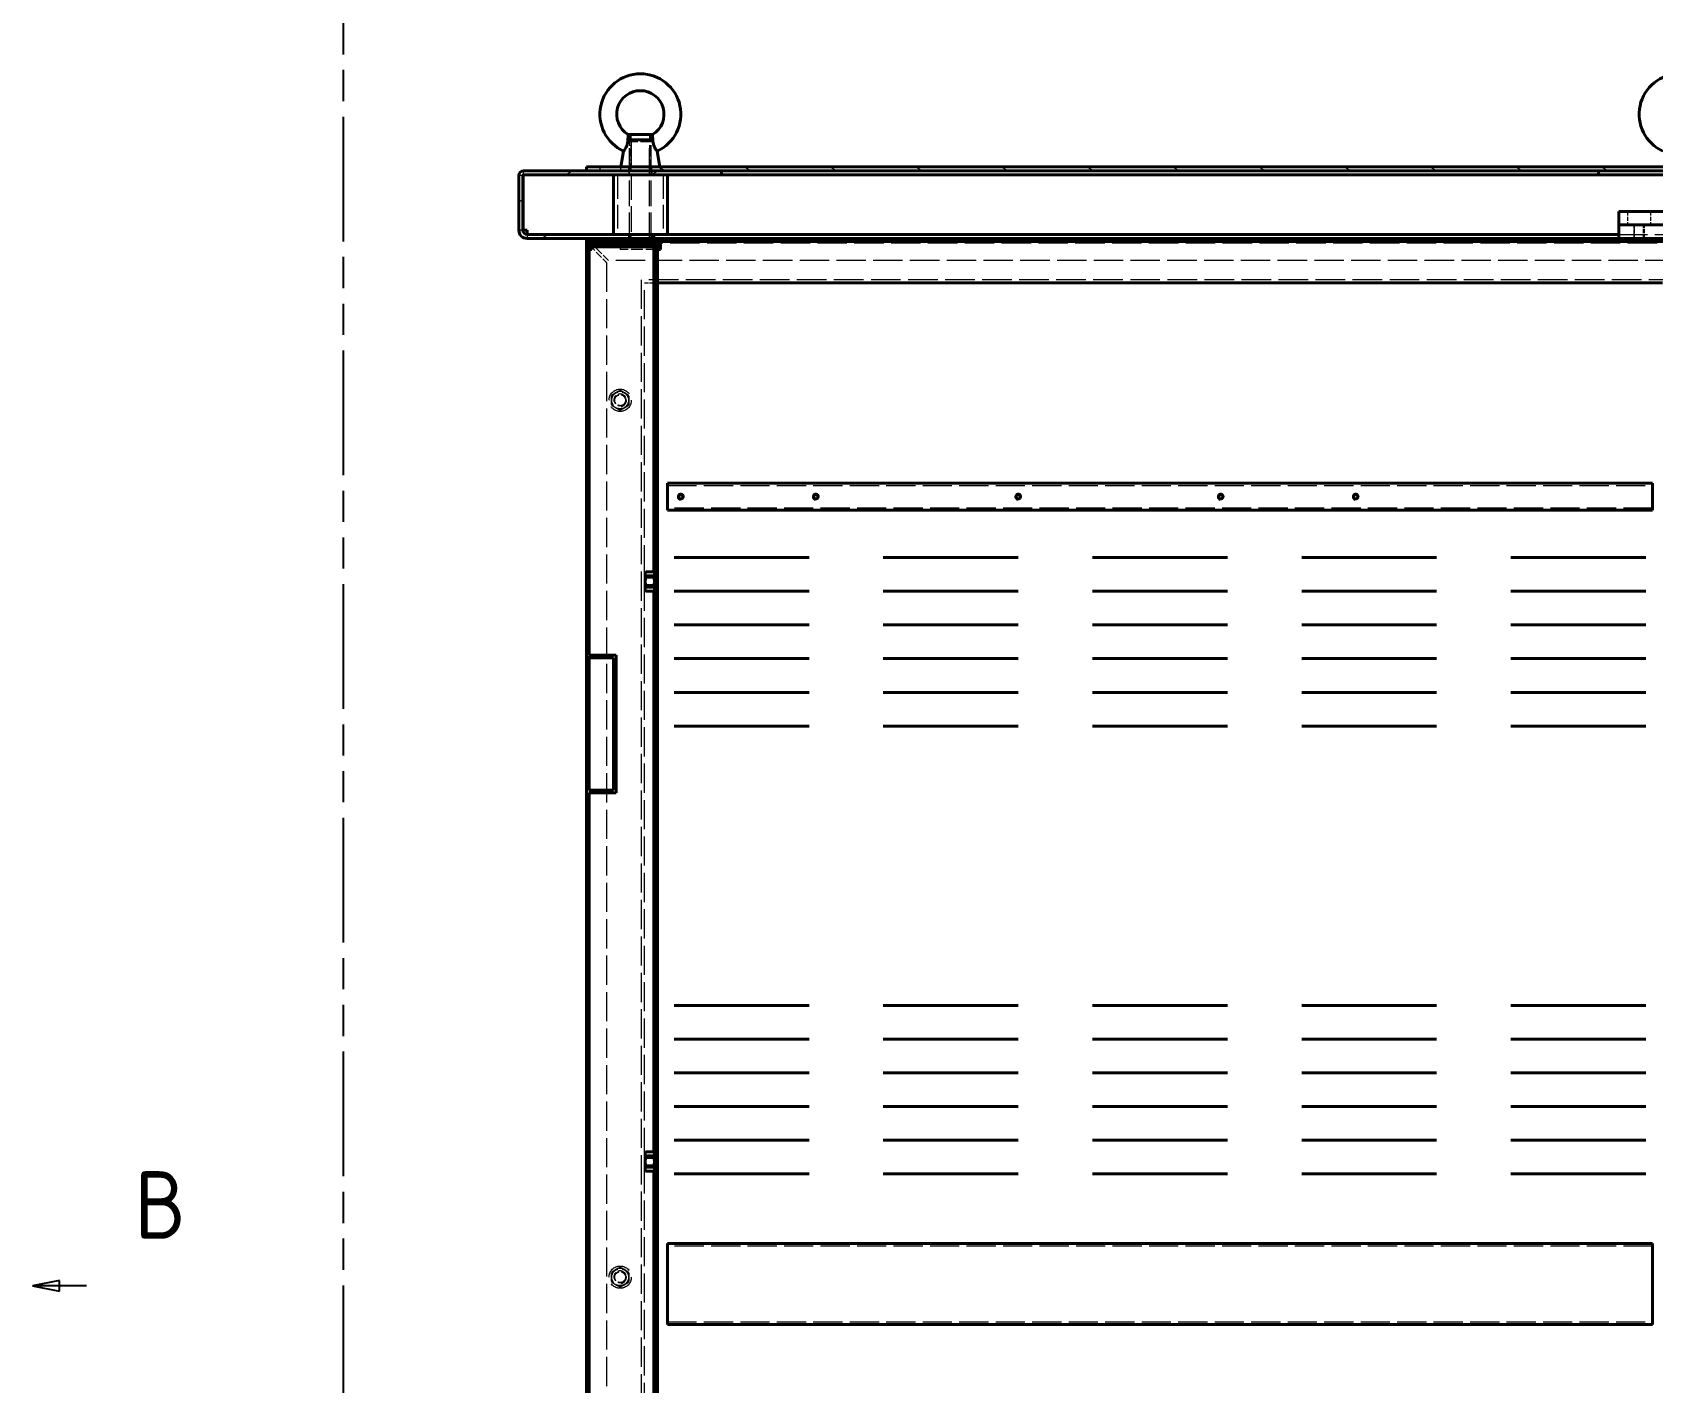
# Model space of a CAD drawing. Header units: millimetres. Extents: x 0 to 51860, y 0 to 5940.
# Drawn here: x 4868 to 6068, y 2510 to 3511 of the extents above; entities that cross this region are included whole.
import ezdxf

# ---------------------------------------------------------------- set-up
doc = ezdxf.new("R2010")
doc.units = ezdxf.units.MM
doc.header["$LTSCALE"] = 10
for name, pattern in [('CHAIN', [0.3543, 0.2362, -0.0295, 0.0591, -0.0295]), ('DASHED', [0.2067, 0.1654, -0.0413]), ('DOUBLE_DASH_CHAIN', [1.2403, 0.6614, -0.0827, 0.1654, -0.0827, 0.1654, -0.0827])]:
    doc.linetypes.add(name, pattern=pattern)
for name, color, linetype, lineweight in [('가려진 것(ISO)', 2, 'DASHED', 18), ('가시적인 것(ISO)', 3, 'Continuous', 40), ('가시적인 좁은 것(ISO)', 3, 'Continuous', 35), ('단면선(ISO)', 7, 'CHAIN', 25), ('스케치 형상(ISO)', 3, 'Continuous', 25), ('해치(ISO)', 7, 'Continuous', 18)]:
    doc.layers.add(name, color=color, linetype=linetype, lineweight=lineweight)
doc.styles.add('부품번호텍스트_PSTEK_POSCO', font='isocp.shx')

# ---------------------------------------------------------------- blocks, each defined once
blk = doc.blocks.new('2dTransSection1')
at = {"layer": '단면선(ISO)', "linetype": 'Continuous'}
for p, q in [((488.77, 258.56), (486.77, 258.16)), ((488.77, 258.16), (486.77, 258.16)), ((486.77, 258.16), (488.77, 257.76)), ((488.77, 257.76), (488.77, 258.56)), ((490.77, 258.16), (488.77, 258.16))]:
    blk.add_line(p, q, dxfattribs=at)
at = {"layer": '단면선(ISO)', "linetype": 'Continuous', "flags": 128}
blk.add_lwpolyline([(488.77, 258.56), (486.77, 258.16)], dxfattribs=at)
at = {"layer": '단면선(ISO)'}
blk.add_solid([(488.77, 258.56), (486.77, 258.16), (488.77, 257.76), (488.77, 258.56)], dxfattribs=at)
at = {"layer": '단면선(ISO)', "insert": (494.34, 261.66), "char_height": 5, "attachment_point": 7, "style": '부품번호텍스트_PSTEK_POSCO'}
blk.add_mtext('B', dxfattribs=at)

msp = doc.modelspace()

# ---------------------------------------------------------------- hatches: boundary and pattern name
at = {"layer": '해치(ISO)'}
h = msp.add_hatch(dxfattribs=at)
h.set_pattern_fill('ANSI31', color=256, scale=254, angle=105.0002455, style=0)
h.set_pattern_definition([(150.00025, (0, 0), (-15.87488, -27.49637), [])])
h.paths.add_polyline_path([(6128.1612, 3408.0063), (6128.1612, 3411.0063), (5278.1612, 3411.0063), (5278.1612, 3408.0063), (5378.1612, 3408.0063), (6028.1612, 3408.0063)])
h = msp.add_hatch(dxfattribs=at)
h.set_pattern_fill('ANSI31', color=256, scale=254, angle=-14.9999778, style=0)
h.set_pattern_definition([(30, (0, 0), (-15.87501, 27.4963), [])])
edge = h.paths.add_edge_path()
edge.add_line((5328.1612, 3361.0063), (5234.1612, 3361.0063))
edge.add_ellipse((5234.1612, 3364.0063), major_axis=(0, -3), ratio=1, start_angle=270, end_angle=360, ccw=False)
edge.add_line((5231.1612, 3364.0063), (5231.1612, 3404.5063))
edge.add_ellipse((5231.6612, 3404.5063), major_axis=(-0.5, 0), ratio=1, start_angle=270, end_angle=360, ccw=False)
edge.add_line((5231.6612, 3405.0063), (5378.1612, 3405.0063))
edge.add_line((5378.1612, 3405.0063), (5378.1612, 3408.0063))
edge.add_line((5378.1612, 3408.0063), (5278.1612, 3408.0063))
edge.add_line((5278.1612, 3408.0063), (5231.6612, 3408.0063))
edge.add_ellipse((5231.6612, 3404.5063), major_axis=(0, 3.5), ratio=1, start_angle=0, end_angle=90)
edge.add_line((5228.1612, 3404.5063), (5228.1612, 3364.0063))
edge.add_ellipse((5234.1612, 3364.0063), major_axis=(-6, 0), ratio=1, start_angle=0, end_angle=90)
edge.add_line((5234.1612, 3358.0063), (5278.1612, 3358.0063))
edge.add_line((5278.1612, 3358.0063), (5328.1612, 3358.0063))
edge.add_line((5328.1612, 3358.0063), (5328.1612, 3361.0063))
edge = h.paths.add_edge_path()
edge.add_line((6722.1612, 3361.0063), (6628.1612, 3361.0063))
edge.add_line((6628.1612, 3361.0063), (6628.1612, 3358.0063))
edge.add_line((6628.1612, 3358.0063), (6722.1612, 3358.0063))
edge.add_ellipse((6722.1612, 3364.0063), major_axis=(0, -6), ratio=1, start_angle=0, end_angle=90)
edge.add_line((6728.1612, 3364.0063), (6728.1612, 3404.5063))
edge.add_ellipse((6724.6612, 3404.5063), major_axis=(3.5, 0), ratio=1, start_angle=0, end_angle=90)
edge.add_line((6724.6612, 3408.0063), (6128.1612, 3408.0063))
edge.add_line((6128.1612, 3408.0063), (6028.1612, 3408.0063))
edge.add_line((6028.1612, 3408.0063), (6028.1612, 3405.0063))
edge.add_line((6028.1612, 3405.0063), (6724.6612, 3405.0063))
edge.add_ellipse((6724.6612, 3404.5063), major_axis=(0, 0.5), ratio=1, start_angle=270, end_angle=360, ccw=False)
edge.add_line((6725.1612, 3404.5063), (6725.1612, 3364.0063))
edge.add_ellipse((6722.1612, 3364.0063), major_axis=(3, 0), ratio=1, start_angle=270, end_angle=360, ccw=False)
h = msp.add_hatch(dxfattribs=at)
h.set_pattern_fill('ANSI31', color=256, scale=254, angle=75.0001754, style=0)
h.set_pattern_definition([(120.0002, (0, 0), (-27.49626, -15.87508), [])])
edge = h.paths.add_edge_path()
edge.add_line((5282.1612, 1842.3063), (5328.1612, 1842.3063))
edge.add_line((5328.1612, 1842.3063), (5328.1612, 1844.3063))
edge.add_line((5328.1612, 1844.3063), (5282.1612, 1844.3063))
edge.add_ellipse((5282.1612, 1846.3063), major_axis=(0, -2), ratio=1, start_angle=270, end_angle=360, ccw=False)
edge.add_line((5280.1612, 1846.3063), (5280.1612, 2147.0063))
edge.add_line((5280.1612, 2147.0063), (5300.1612, 2147.0063))
edge.add_line((5300.1612, 2147.0063), (5300.1612, 2249.0063))
edge.add_line((5300.1612, 2249.0063), (5280.1612, 2249.0063))
edge.add_line((5280.1612, 2249.0063), (5280.1612, 2947.0063))
edge.add_line((5280.1612, 2947.0063), (5300.1612, 2947.0063))
edge.add_line((5300.1612, 2947.0063), (5300.1612, 3049.0063))
edge.add_line((5300.1612, 3049.0063), (5280.1612, 3049.0063))
edge.add_line((5280.1612, 3049.0063), (5280.1612, 3349.7063))
edge.add_ellipse((5282.1612, 3349.7063), major_axis=(-2, 0), ratio=1, start_angle=270, end_angle=360, ccw=False)
edge.add_line((5282.1612, 3351.7063), (5328.1612, 3351.7063))
edge.add_line((5328.1612, 3351.7063), (5328.1612, 3353.7063))
edge.add_line((5328.1612, 3353.7063), (5282.1612, 3353.7063))
edge.add_ellipse((5282.1612, 3349.7063), major_axis=(0, 4), ratio=1, start_angle=0, end_angle=90)
edge.add_line((5278.1612, 3349.7063), (5278.1612, 1846.3063))
edge.add_ellipse((5282.1612, 1846.3063), major_axis=(-4, 0), ratio=1, start_angle=0, end_angle=90)
h.paths.add_polyline_path([(5298.1612, 2949.0063), (5280.1612, 2949.0063), (5280.1612, 3047.0063), (5298.1612, 3047.0063)], flags=0)
h.paths.add_polyline_path([(5280.1612, 2149.0063), (5280.1612, 2247.0063), (5298.1612, 2247.0063), (5298.1612, 2149.0063)], flags=0)
h = msp.add_hatch(dxfattribs=at)
h.set_pattern_fill('ANSI31', color=256, scale=254, style=0)
h.set_pattern_definition([(45, (0, 0), (-22.45064, 22.45064), [])])
h.paths.add_polyline_path([(6128.1612, 3358.0063), (6043.1612, 3358.0063), (6043.1612, 3355.7063), (6128.1612, 3355.7063)])
h.paths.add_polyline_path([(5363.1612, 3358.0063), (5328.1612, 3358.0063), (5278.1612, 3358.0063), (5278.1612, 3355.7063), (5363.1612, 3355.7063)])
h.paths.add_polyline_path([(5278.1612, 1808.0063), (5378.1612, 1808.0063), (5378.1612, 1838.0063), (5419.9067, 1838.0063), (5419.9067, 1840.3063), (5278.1612, 1840.3063)])
h.paths.add_polyline_path([(5280.4612, 1838.0063), (5375.8612, 1838.0063), (5375.8612, 1810.3063), (5280.4612, 1810.3063)], flags=0)
h.paths.add_polyline_path([(6028.1612, 1808.0063), (6128.1612, 1808.0063), (6128.1612, 1840.3063), (6030.1612, 1840.3063), (6030.1612, 1842.3063), (6017.1612, 1842.3063), (6017.1612, 1880.3063), (6015.1612, 1880.3063), (6015.1612, 1840.3063), (5723.7612, 1840.3063), (5723.7612, 1880.3063), (5721.7612, 1880.3063), (5721.7612, 1842.3063), (5708.7612, 1842.3063), (5708.7612, 1840.3063), (5486.4157, 1840.3063), (5486.4157, 1838.0063), (6028.1612, 1838.0063)])
h.paths.add_polyline_path([(6030.4612, 1810.3063), (6030.4612, 1838.0063), (6125.8612, 1838.0063), (6125.8612, 1810.3063)], flags=0)

# ---------------------------------------------------------------- linework, layer by layer
at = {"layer": '가려진 것(ISO)', "ltscale": 5.142581}
for p, q in [((5310.1612, 3435.0063), (5310.1612, 3408.0063)), ((5311.2437, 3408.0063), (5311.2437, 3435.0063)), ((5325.0787, 3408.0063), (5325.0787, 3435.0063)), ((5326.1612, 3408.0063), (5326.1612, 3435.0063))]:
    msp.add_line(p, q, dxfattribs=at)
at = {"layer": '가려진 것(ISO)', "ltscale": 4.786925}
for p, q in [((5326.1612, 3435.0063), (5310.1612, 3435.0063)), ((5326.1612, 3429.7063), (5310.1612, 3429.7063))]:
    msp.add_line(p, q, dxfattribs=at)
at = {"layer": '가려진 것(ISO)', "ltscale": 0.015698}
for p, q in [((5311.3155, 3435.0477), (5311.2437, 3435.0063)), ((5325.0069, 3435.0477), (5325.0787, 3435.0063))]:
    msp.add_line(p, q, dxfattribs=at)
at = {"layer": '가려진 것(ISO)', "ltscale": 11.562652}
for p, q in [((5310.1612, 3358.0063), (5310.1612, 3429.7063)), ((5311.3667, 3429.7063), (5311.3667, 3358.0063)), ((5324.9557, 3358.0063), (5324.9557, 3429.7063)), ((5326.1612, 3358.0063), (5326.1612, 3429.7063))]:
    msp.add_line(p, q, dxfattribs=at)
at = {"layer": '가려진 것(ISO)', "ltscale": 0.571309}
for p, q in [((5288.1612, 3411.0063), (5288.1612, 3408.0063)), ((5309.6612, 3408.0063), (5309.6612, 3411.0063)), ((5326.6612, 3408.0063), (5326.6612, 3411.0063)), ((5231.1612, 3404.5063), (5228.1612, 3404.5063)), ((5231.6612, 3405.0063), (5231.6612, 3408.0063)), ((5309.6612, 3408.0063), (5309.6612, 3405.0063)), ((5326.6612, 3408.0063), (5326.6612, 3405.0063)), ((5231.1612, 3364.0063), (5228.1612, 3364.0063)), ((5234.1612, 3361.0063), (5234.1612, 3358.0063)), ((5309.6612, 3358.0063), (5309.6612, 3361.0063)), ((5326.6612, 3358.0063), (5326.6612, 3361.0063))]:
    msp.add_line(p, q, dxfattribs=at)
at = {"layer": '가려진 것(ISO)', "ltscale": 0.580124}
for p, q in [((5303.6902, 3411.0063), (5303.1612, 3408.0063)), ((5332.6322, 3411.0063), (5333.1612, 3408.0063))]:
    msp.add_line(p, q, dxfattribs=at)
at = {"layer": '가려진 것(ISO)', "ltscale": 10.643445}
for p, q in [((5301.1612, 3405.0063), (5301.1612, 3361.0063)), ((5335.1612, 3405.0063), (5335.1612, 3361.0063))]:
    msp.add_line(p, q, dxfattribs=at)
at = {"layer": '가려진 것(ISO)', "ltscale": 1.904597}
for p, q in [((6049.6612, 3378.0063), (6049.6612, 3368.0063)), ((6066.6612, 3378.0063), (6066.6612, 3368.0063)), ((6054.1612, 3368.0063), (6054.1612, 3358.0063)), ((6054.8377, 3358.0063), (6054.8377, 3368.0063)), ((6061.4847, 3358.0063), (6061.4847, 3368.0063)), ((6062.1612, 3358.0063), (6062.1612, 3368.0063))]:
    msp.add_line(p, q, dxfattribs=at)
at = {"layer": '가려진 것(ISO)', "ltscale": 0.380839}
for p, q in [((5278.1612, 3354.4356), (5280.1612, 3354.4356)), ((5280.1612, 3354.0063), (5278.1612, 3354.0063)), ((5280.1612, 3349.7063), (5278.1612, 3349.7063)), ((5280.2319, 3354.5063), (5280.2319, 3356.5063)), ((5280.6612, 3354.5063), (5280.6612, 3356.5063)), ((5282.1612, 3351.7063), (5282.1612, 3353.7063)), ((5280.1612, 3049.0063), (5280.1612, 3047.0063)), ((5280.1612, 2949.0063), (5280.1612, 2947.0063))]:
    msp.add_line(p, q, dxfattribs=at)
at = {"layer": '가려진 것(ISO)', "ltscale": 0.900686}
msp.add_line((5280.1612, 3354.4356), (5280.1612, 3349.7063), dxfattribs=at)
at = {"layer": '가려진 것(ISO)', "ltscale": 0.149495}
for q in [(5280.1612, 3354.0063), (5280.6612, 3354.5063)]:
    msp.add_line((5280.6612, 3354.0063), q, dxfattribs=at)
at = {"layer": '가려진 것(ISO)', "ltscale": 13.200658}
for p, q in [((5280.2319, 3356.5063), (6126.0905, 3356.5063)), ((6126.0905, 3354.5063), (5280.2319, 3354.5063))]:
    msp.add_line(p, q, dxfattribs=at)
at = {"layer": '가려진 것(ISO)', "ltscale": 3.474706}
for p, q in [((5280.2612, 3352.9921), (5293.1612, 3340.0921)), ((5294.5754, 3341.5063), (5281.6754, 3354.4063))]:
    msp.add_line(p, q, dxfattribs=at)
at = {"layer": '가려진 것(ISO)', "ltscale": 0.488875}
msp.add_line((5280.4612, 3353.327), (5280.4612, 3350.7598), dxfattribs=at)
msp.add_line((5280.4612, 3353.327), (5280.4612, 3350.7598), dxfattribs=at)
at = {"layer": '가려진 것(ISO)', "ltscale": 12.988112}
msp.add_line((5280.4612, 3349.7063), (5280.4612, 1846.3063), dxfattribs=at)
msp.add_line((5280.4612, 3349.7063), (5280.4612, 1846.3063), dxfattribs=at)
at = {"layer": '가려진 것(ISO)', "ltscale": 1.142718}
msp.add_line((5303.1612, 3355.7063), (5303.1612, 3349.7063), dxfattribs=at)
at = {"layer": '가려진 것(ISO)', "ltscale": 5.275909}
msp.add_line((5330.8612, 3349.7063), (5303.1612, 3349.7063), dxfattribs=at)
at = {"layer": '가려진 것(ISO)', "ltscale": 12.901145}
msp.add_line((6043.1612, 3361.0063), (6123.1612, 3361.0063), dxfattribs=at)
at = {"layer": '가려진 것(ISO)', "ltscale": 13.08117}
msp.add_line((5293.1612, 3340.0921), (5293.1612, 1825.9205), dxfattribs=at)
at = {"layer": '가려진 것(ISO)', "ltscale": 13.178061}
msp.add_line((6111.747, 3341.5063), (5294.5754, 3341.5063), dxfattribs=at)
at = {"layer": '가려진 것(ISO)', "ltscale": 13.280116}
msp.add_line((6087.4612, 3327.3063), (5318.8612, 3327.3063), dxfattribs=at)
at = {"layer": '가려진 것(ISO)', "ltscale": 13.080002}
msp.add_line((5318.8612, 3327.3063), (5318.8612, 1840.3063), dxfattribs=at)
at = {"layer": '가려진 것(ISO)', "ltscale": 13.059771}
msp.add_line((5321.1612, 1840.3063), (5321.1612, 3325.0063), dxfattribs=at)
at = {"layer": '가려진 것(ISO)', "ltscale": 1.847456}
msp.add_line((5321.1612, 3325.0063), (5330.8612, 3325.0063), dxfattribs=at)
at = {"layer": '가려진 것(ISO)', "ltscale": 0.43798}
for p, q in [((5330.8612, 3170.8063), (5328.5612, 3170.8063)), ((5330.8612, 3159.8063), (5328.5612, 3159.8063)), ((5330.8612, 3108.7063), (5328.5612, 3108.7063)), ((5330.8612, 3098.7063), (5328.5612, 3098.7063)), ((5330.8612, 2799.8063), (5328.5612, 2799.8063)), ((5330.8612, 2788.8063), (5328.5612, 2788.8063)), ((5330.8612, 2678.7063), (5328.5612, 2678.7063)), ((5330.8612, 2668.7063), (5328.5612, 2668.7063))]:
    msp.add_line(p, q, dxfattribs=at)
at = {"layer": '가려진 것(ISO)', "ltscale": 13.080328}
for p, q in [((5338.1612, 3174.9063), (6068.1612, 3174.9063)), ((6068.1612, 3158.1063), (5338.1612, 3158.1063)), ((6068.1612, 2611.0063), (5338.1612, 2611.0063)), ((5338.1612, 2555.0063), (6068.1612, 2555.0063))]:
    msp.add_line(p, q, dxfattribs=at)
at = {"layer": '가려진 것(ISO)', "ltscale": 0.53863}
for p, q in [((5280.1612, 3110.3563), (5278.1612, 3112.3563)), ((5280.1612, 3097.0563), (5278.1612, 3095.0563)), ((5280.1612, 2680.3563), (5278.1612, 2682.3563)), ((5280.1612, 2667.0563), (5278.1612, 2665.0563))]:
    msp.add_line(p, q, dxfattribs=at)
at = {"layer": '가려진 것(ISO)', "ltscale": 2.738955}
for p, q in [((5328.1612, 3096.516), (5328.1612, 3110.8965)), ((5328.1612, 2666.516), (5328.1612, 2680.8965))]:
    msp.add_line(p, q, dxfattribs=at)
at = {"layer": '가려진 것(ISO)', "ltscale": 1.295094}
for p, q in [((5328.5612, 3108.3828), (5321.7612, 3108.3828)), ((5321.7612, 3099.0298), (5328.5612, 3099.0298)), ((5328.5612, 2678.3828), (5321.7612, 2678.3828)), ((5321.7612, 2669.0298), (5328.5612, 2669.0298))]:
    msp.add_line(p, q, dxfattribs=at)
at = {"layer": '가려진 것(ISO)', "ltscale": 0.053773}
for p, q in [((5321.9612, 3107.7063), (5321.7612, 3107.9063)), ((5321.9612, 3099.7063), (5321.7612, 3099.5063)), ((5328.3612, 3107.7063), (5328.5612, 3107.9063)), ((5328.3612, 3099.7063), (5328.5612, 3099.5063)), ((5321.9612, 2677.7063), (5321.7612, 2677.9063)), ((5328.3612, 2677.7063), (5328.5612, 2677.9063)), ((5321.9612, 2669.7063), (5321.7612, 2669.5063)), ((5328.3612, 2669.7063), (5328.5612, 2669.5063))]:
    msp.add_line(p, q, dxfattribs=at)
at = {"layer": '가려진 것(ISO)', "ltscale": 2.393412}
for p, q in [((5321.9612, 3099.7063), (5321.9612, 3107.7063)), ((5328.3612, 3107.7063), (5328.3612, 3099.7063)), ((5321.9612, 2669.7063), (5321.9612, 2677.7063)), ((5328.3612, 2677.7063), (5328.3612, 2669.7063))]:
    msp.add_line(p, q, dxfattribs=at)
at = {"layer": '가려진 것(ISO)', "ltscale": 1.218906}
for p, q in [((5321.9612, 3107.7063), (5328.3612, 3107.7063)), ((5321.9612, 3099.7063), (5328.3612, 3099.7063)), ((5321.9612, 2677.7063), (5328.3612, 2677.7063)), ((5321.9612, 2669.7063), (5328.3612, 2669.7063))]:
    msp.add_line(p, q, dxfattribs=at)
at = {"layer": '가려진 것(ISO)', "ltscale": 12.539013}
for centre in [(5303.1612, 3238.0063), (5303.1612, 2588.0063)]:
    msp.add_circle(centre, 8.25, dxfattribs=at)
at = {"layer": '가려진 것(ISO)', "ltscale": 7.479626}
for centre in [(5303.1612, 3238.0063), (5303.1612, 2588.0063)]:
    msp.add_circle(centre, 6.25, dxfattribs=at)
at = {"layer": '가려진 것(ISO)', "ltscale": 5.086114}
for centre in [(5303.1612, 3238.0063), (5303.1612, 2588.0063)]:
    msp.add_circle(centre, 4.25, dxfattribs=at)
at = {"layer": '가려진 것(ISO)', "ltscale": 5.026276}
for centre in [(5303.1612, 3238.0063), (5303.1612, 2588.0063)]:
    msp.add_circle(centre, 4.2, dxfattribs=at)
at = {"layer": '가려진 것(ISO)', "ltscale": 4.786925}
for centre in [(5303.1612, 3238.0063), (5303.1612, 2588.0063)]:
    msp.add_circle(centre, 4, dxfattribs=at)
at = {"layer": '가려진 것(ISO)', "ltscale": 1.296386}
for centre, start, end in [((5303.1612, 3238.0063), 120, 180), ((5303.1612, 3238.0063), 60, 120), ((5303.1612, 3238.0063), 0, 60), ((5303.1612, 3238.0063), 180, 240), ((5303.1612, 3238.0063), 240, 300), ((5303.1612, 3238.0063), 300, 0), ((5303.1612, 2588.0063), 120, 180), ((5303.1612, 2588.0063), 60, 120), ((5303.1612, 2588.0063), 0, 60), ((5303.1612, 2588.0063), 180, 240), ((5303.1612, 2588.0063), 240, 300), ((5303.1612, 2588.0063), 300, 0)]:
    msp.add_arc(centre, 6.5, start, end, dxfattribs=at)
at = {"layer": '가려진 것(ISO)', "ltscale": 0.224057}
for centre, start, end in [((5303.1612, 3238.0063), 145.3110652, 154.6889348), ((5303.1612, 3238.0063), 85.3110652, 94.6889348), ((5303.1612, 3238.0063), 25.3110652, 34.6889348), ((5303.1612, 3238.0063), 205.3110652, 214.6889348), ((5303.1612, 3238.0063), 265.3110652, 274.6889348), ((5303.1612, 3238.0063), 325.3110652, 334.6889348), ((5303.1612, 2588.0063), 85.3110652, 94.6889348), ((5303.1612, 2588.0063), 145.3110652, 154.6889348), ((5303.1612, 2588.0063), 205.3110652, 214.6889348), ((5303.1612, 2588.0063), 25.3110652, 34.6889348), ((5303.1612, 2588.0063), 325.3110652, 334.6889348), ((5303.1612, 2588.0063), 265.3110652, 274.6889348)]:
    msp.add_arc(centre, 7.1903, start, end, dxfattribs=at)
at = {"layer": '가려진 것(ISO)', "ltscale": 4.197372}
for centre in [(5303.1612, 3238.0063), (5303.1612, 2588.0063)]:
    msp.add_arc(centre, 4.6765, 280, 190, dxfattribs=at)
at = {"layer": '가려진 것(ISO)', "ltscale": 0.684692}
for points in [[(5278.1612, 3354.4356), (5278.1612, 3354.0793), (5278.6812, 3353.723), (5279.4287, 3353.3666), (5279.6907, 3353.2418), (5279.9759, 3353.1169), (5280.2612, 3352.9921)], [(5281.6754, 3354.4063), (5281.3191, 3355.2205), (5280.9628, 3356.0114), (5280.6065, 3356.3342), (5280.4816, 3356.4473), (5280.3568, 3356.5063), (5280.2319, 3356.5063)]]:
    msp.add_open_spline(points, degree=3, knots=[0, 0, 0, 0, 1.163178271, 1.163178271, 1.163178271, 1.570796327, 1.570796327, 1.570796327, 1.570796327], dxfattribs=at)
at = {"layer": '가려진 것(ISO)', "ltscale": 0.276442}
for points in [[(5280.1612, 3354.4356), (5280.1612, 3353.9544), (5280.2088, 3353.4732), (5280.2612, 3352.9921)], [(5280.2319, 3354.5063), (5280.7131, 3354.5063), (5281.1942, 3354.4586), (5281.6754, 3354.4063)]]:
    msp.add_open_spline(points, degree=3, dxfattribs=at)
at = {"layer": '가려진 것(ISO)', "ltscale": 0.591794}
for points, weights in [([(5297.249, 3242.0984), (5298.6472, 3242.9057), (5299.9112, 3243.6354)], [1.01056542855, 1.03161221876, 1]), ([(5299.9112, 3243.6354), (5301.1752, 3244.3652), (5302.5734, 3245.1725)], [1, 1.03161221876, 1.01056542855]), ([(5303.749, 3245.1725), (5305.1472, 3244.3652), (5306.4112, 3243.6354)], [1.01056542855, 1.03161221876, 1]), ([(5306.4112, 3243.6354), (5307.6752, 3242.9057), (5309.0734, 3242.0984)], [1, 1.03161221876, 1.01056542855]), ([(5296.6612, 3238.0063), (5296.6612, 3239.4658), (5296.6612, 3241.0803)], [1, 1.03161221876, 1.01056542855]), ([(5296.6612, 3234.9322), (5296.6612, 3236.5467), (5296.6612, 3238.0063)], [1.01056542855, 1.03161221876, 1]), ([(5299.9112, 3232.3771), (5298.6472, 3233.1069), (5297.249, 3233.9141)], [1, 1.03161221876, 1.01056542855]), ([(5302.5734, 3230.8401), (5301.1752, 3231.6473), (5299.9112, 3232.3771)], [1.01056542855, 1.03161221876, 1]), ([(5306.4112, 3232.3771), (5305.1472, 3231.6473), (5303.749, 3230.8401)], [1, 1.03161221876, 1.01056542855]), ([(5309.0734, 3233.9141), (5307.6752, 3233.1069), (5306.4112, 3232.3771)], [1.01056542855, 1.03161221876, 1]), ([(5309.6612, 3241.0803), (5309.6612, 3239.4658), (5309.6612, 3238.0063)], [1.01056542855, 1.03161221876, 1]), ([(5309.6612, 3238.0063), (5309.6612, 3236.5467), (5309.6612, 3234.9322)], [1, 1.03161221876, 1.01056542855]), ([(5297.249, 2592.0984), (5298.6472, 2592.9057), (5299.9112, 2593.6354)], [1.01056542855, 1.03161221876, 1]), ([(5299.9112, 2593.6354), (5301.1752, 2594.3652), (5302.5734, 2595.1725)], [1, 1.03161221876, 1.01056542855]), ([(5303.749, 2595.1725), (5305.1472, 2594.3652), (5306.4112, 2593.6354)], [1.01056542855, 1.03161221876, 1]), ([(5306.4112, 2593.6354), (5307.6752, 2592.9057), (5309.0734, 2592.0984)], [1, 1.03161221876, 1.01056542855]), ([(5296.6612, 2588.0063), (5296.6612, 2589.4658), (5296.6612, 2591.0803)], [1, 1.03161221876, 1.01056542855]), ([(5296.6612, 2584.9322), (5296.6612, 2586.5467), (5296.6612, 2588.0063)], [1.01056542855, 1.03161221876, 1]), ([(5299.9112, 2582.3771), (5298.6472, 2583.1069), (5297.249, 2583.9141)], [1, 1.03161221876, 1.01056542855]), ([(5302.5734, 2580.8401), (5301.1752, 2581.6473), (5299.9112, 2582.3771)], [1.01056542855, 1.03161221876, 1]), ([(5306.4112, 2582.3771), (5305.1472, 2581.6473), (5303.749, 2580.8401)], [1, 1.03161221876, 1.01056542855]), ([(5309.0734, 2583.9141), (5307.6752, 2583.1069), (5306.4112, 2582.3771)], [1.01056542855, 1.03161221876, 1]), ([(5309.6612, 2591.0803), (5309.6612, 2589.4658), (5309.6612, 2588.0063)], [1.01056542855, 1.03161221876, 1]), ([(5309.6612, 2588.0063), (5309.6612, 2586.5467), (5309.6612, 2584.9322)], [1, 1.03161221876, 1.01056542855])]:
    msp.add_rational_spline(points, weights, degree=2, dxfattribs=at)
at = {"layer": '가시적인 것(ISO)'}
for p, q in [((5309.0787, 3435.0477), (5327.2437, 3435.0477)), ((5305.7509, 3422.6935), (5303.6902, 3411.0063)), ((5308.8149, 3431.0063), (5327.5075, 3431.0063)), ((5330.5714, 3422.6935), (5332.6322, 3411.0063)), ((6128.1612, 3411.0063), (5278.1612, 3411.0063)), ((5278.1612, 3411.0063), (5278.1612, 3408.0063)), ((5228.1612, 3404.5063), (5228.1612, 3364.0063)), ((5231.1612, 3364.0063), (5231.1612, 3404.5063)), ((5231.2319, 3404.5063), (5231.2319, 3364.0063)), ((5231.6612, 3404.5063), (5231.2319, 3404.5063)), ((5378.1612, 3408.0063), (5231.6612, 3408.0063)), ((5231.6612, 3405.0063), (5378.1612, 3405.0063)), ((5231.6612, 3405.0063), (5231.6612, 3404.5063)), ((5278.1612, 3408.0063), (6128.1612, 3408.0063)), ((5298.1612, 3405.0063), (5298.1612, 3361.0063)), ((5338.1612, 3405.0063), (5338.1612, 3361.0063)), ((5378.1612, 3405.0063), (5378.1612, 3408.0063)), ((6028.1612, 3405.0063), (5378.1612, 3405.0063)), ((6724.6612, 3408.0063), (6028.1612, 3408.0063)), ((6028.1612, 3408.0063), (6028.1612, 3405.0063)), ((6028.1612, 3405.0063), (6724.6612, 3405.0063)), ((6043.1612, 3378.0063), (6213.1612, 3378.0063)), ((6043.1612, 3368.0063), (6043.1612, 3378.0063)), ((5231.2319, 3364.0063), (5234.1612, 3364.0063)), ((5234.1612, 3364.0063), (5234.1612, 3361.0063)), ((6043.1612, 3368.0063), (6213.1612, 3368.0063)), ((6043.1612, 3358.0063), (6043.1612, 3368.0063)), ((6043.1612, 3368.0063), (6123.1612, 3368.0063)), ((5328.1612, 3361.0063), (5234.1612, 3361.0063)), ((5234.1612, 3358.0063), (5328.1612, 3358.0063)), ((5363.1612, 3358.0063), (5278.1612, 3358.0063)), ((5278.1612, 3358.0063), (5278.1612, 3355.7063)), ((5278.1612, 3355.7063), (5363.1612, 3355.7063)), ((5278.1612, 3349.7063), (5278.1612, 3355.7063)), ((5278.1612, 3349.7063), (5278.1612, 1846.3063)), ((5280.1612, 3049.0063), (5280.1612, 3349.7063)), ((5280.1612, 3349.7063), (5282.1612, 3349.7063)), ((5280.4612, 3355.7063), (5280.4612, 3353.327)), ((5280.4612, 3355.7063), (5280.4612, 3353.327)), ((5280.4612, 3350.7598), (5280.4612, 3349.7063)), ((5280.4612, 3350.7598), (5280.4612, 3349.7063)), ((5328.1612, 3353.7063), (5282.1612, 3353.7063)), ((5282.1612, 3351.7063), (5328.1612, 3351.7063)), ((5282.1612, 3349.7063), (5282.1612, 3351.6356)), ((5282.1612, 3351.6356), (5328.1612, 3351.6356)), ((5328.1612, 3358.0063), (5328.1612, 3361.0063)), ((5328.1612, 3361.0063), (6043.1612, 3361.0063)), ((5328.1612, 3351.7063), (5328.1612, 3353.7063)), ((5328.1612, 3110.8965), (5328.1612, 3351.6356)), ((5328.5612, 1840.3063), (5328.5612, 3355.7063)), ((5330.8612, 1840.3063), (5330.8612, 3355.7063)), ((5333.1612, 3349.7063), (5330.8612, 3349.7063)), ((5333.1612, 3355.7063), (5333.1612, 3349.7063)), ((5363.1612, 3355.7063), (5363.1612, 3358.0063)), ((5363.1612, 3358.0063), (6043.1612, 3358.0063)), ((6043.1612, 3355.7063), (5363.1612, 3355.7063)), ((6128.1612, 3358.0063), (6043.1612, 3358.0063)), ((6043.1612, 3358.0063), (6043.1612, 3355.7063)), ((6043.1612, 3355.7063), (6128.1612, 3355.7063)), ((5330.8612, 3325.0063), (6075.4612, 3325.0063)), ((6068.1612, 3176.5063), (5338.1612, 3176.5063)), ((5338.1612, 3176.5063), (5338.1612, 3156.5063)), ((6068.1612, 3156.5063), (6068.1612, 3176.5063)), ((5338.1612, 3156.5063), (6068.1612, 3156.5063)), ((5443.1612, 3121.5063), (5343.1612, 3121.5063)), ((5598.1612, 3121.5063), (5498.1612, 3121.5063)), ((5753.1612, 3121.5063), (5653.1612, 3121.5063)), ((5908.1612, 3121.5063), (5808.1612, 3121.5063)), ((6063.1612, 3121.5063), (5963.1612, 3121.5063)), ((5321.7612, 3110.2063), (5322.1597, 3110.8965)), ((5321.7612, 3110.2063), (5321.7612, 3109.3354)), ((5321.7612, 3109.3354), (5321.7612, 3103.7063)), ((5322.1597, 3110.8725), (5322.1597, 3110.8965)), ((5322.1597, 3110.8965), (5328.1627, 3110.8965)), ((5322.1597, 3110.8725), (5328.1627, 3110.8725)), ((5328.1627, 3110.8965), (5328.1627, 3110.8725)), ((5328.5612, 3110.2063), (5328.1627, 3110.8965)), ((5321.7612, 3103.7063), (5321.7612, 3098.0771)), ((5321.7612, 3098.0771), (5321.7612, 3097.2063)), ((5328.1627, 3107.7984), (5322.1597, 3107.7984)), ((5322.1597, 3106.7803), (5322.1597, 3107.7984)), ((5322.1597, 3106.7803), (5328.1627, 3106.7803)), ((5328.1627, 3100.6322), (5322.1597, 3100.6322)), ((5322.1597, 3099.6141), (5322.1597, 3100.6322)), ((5322.1597, 3099.6141), (5328.1627, 3099.6141)), ((5328.1627, 3107.7984), (5328.1627, 3106.7803)), ((5328.1627, 3100.6322), (5328.1627, 3099.6141)), ((5321.7612, 3097.2063), (5322.1597, 3096.516)), ((5328.1627, 3096.5401), (5322.1597, 3096.5401)), ((5322.1597, 3096.516), (5322.1597, 3096.5401)), ((5322.1597, 3096.516), (5328.1627, 3096.516)), ((5328.1612, 2680.8965), (5328.1612, 3096.516)), ((5328.5612, 3097.2063), (5328.1627, 3096.516)), ((5328.1627, 3096.5401), (5328.1627, 3096.516)), ((5443.1612, 3096.5063), (5343.1612, 3096.5063)), ((5598.1612, 3096.5063), (5498.1612, 3096.5063)), ((5753.1612, 3096.5063), (5653.1612, 3096.5063)), ((5908.1612, 3096.5063), (5808.1612, 3096.5063)), ((6063.1612, 3096.5063), (5963.1612, 3096.5063)), ((5443.1612, 3071.5063), (5343.1612, 3071.5063)), ((5598.1612, 3071.5063), (5498.1612, 3071.5063)), ((5753.1612, 3071.5063), (5653.1612, 3071.5063)), ((5908.1612, 3071.5063), (5808.1612, 3071.5063)), ((6063.1612, 3071.5063), (5963.1612, 3071.5063)), ((5300.1612, 3049.0063), (5280.1612, 3049.0063)), ((5280.1612, 2949.0063), (5280.1612, 3047.0063)), ((5280.1612, 3047.0063), (5298.1612, 3047.0063)), ((5298.1612, 3047.0063), (5298.1612, 2949.0063)), ((5300.1612, 2947.0063), (5300.1612, 3049.0063)), ((5443.1612, 3046.5063), (5343.1612, 3046.5063)), ((5598.1612, 3046.5063), (5498.1612, 3046.5063)), ((5753.1612, 3046.5063), (5653.1612, 3046.5063)), ((5908.1612, 3046.5063), (5808.1612, 3046.5063)), ((6063.1612, 3046.5063), (5963.1612, 3046.5063)), ((5443.1612, 3021.5063), (5343.1612, 3021.5063)), ((5598.1612, 3021.5063), (5498.1612, 3021.5063)), ((5753.1612, 3021.5063), (5653.1612, 3021.5063)), ((5908.1612, 3021.5063), (5808.1612, 3021.5063)), ((6063.1612, 3021.5063), (5963.1612, 3021.5063)), ((5443.1612, 2996.5063), (5343.1612, 2996.5063)), ((5598.1612, 2996.5063), (5498.1612, 2996.5063)), ((5753.1612, 2996.5063), (5653.1612, 2996.5063)), ((5908.1612, 2996.5063), (5808.1612, 2996.5063)), ((6063.1612, 2996.5063), (5963.1612, 2996.5063)), ((5298.1612, 2949.0063), (5280.1612, 2949.0063)), ((5280.1612, 2249.0063), (5280.1612, 2947.0063)), ((5280.1612, 2947.0063), (5300.1612, 2947.0063)), ((5443.1612, 2789.5063), (5343.1612, 2789.5063)), ((5598.1612, 2789.5063), (5498.1612, 2789.5063)), ((5753.1612, 2789.5063), (5653.1612, 2789.5063)), ((5908.1612, 2789.5063), (5808.1612, 2789.5063)), ((6063.1612, 2789.5063), (5963.1612, 2789.5063)), ((5443.1612, 2764.5063), (5343.1612, 2764.5063)), ((5598.1612, 2764.5063), (5498.1612, 2764.5063)), ((5753.1612, 2764.5063), (5653.1612, 2764.5063)), ((5908.1612, 2764.5063), (5808.1612, 2764.5063)), ((6063.1612, 2764.5063), (5963.1612, 2764.5063)), ((5443.1612, 2739.5063), (5343.1612, 2739.5063)), ((5598.1612, 2739.5063), (5498.1612, 2739.5063)), ((5753.1612, 2739.5063), (5653.1612, 2739.5063)), ((5908.1612, 2739.5063), (5808.1612, 2739.5063)), ((6063.1612, 2739.5063), (5963.1612, 2739.5063)), ((5443.1612, 2714.5063), (5343.1612, 2714.5063)), ((5598.1612, 2714.5063), (5498.1612, 2714.5063)), ((5753.1612, 2714.5063), (5653.1612, 2714.5063)), ((5908.1612, 2714.5063), (5808.1612, 2714.5063)), ((6063.1612, 2714.5063), (5963.1612, 2714.5063)), ((5443.1612, 2689.5063), (5343.1612, 2689.5063)), ((5598.1612, 2689.5063), (5498.1612, 2689.5063)), ((5753.1612, 2689.5063), (5653.1612, 2689.5063)), ((5908.1612, 2689.5063), (5808.1612, 2689.5063)), ((6063.1612, 2689.5063), (5963.1612, 2689.5063)), ((5321.7612, 2680.2063), (5322.1597, 2680.8965)), ((5321.7612, 2680.2063), (5321.7612, 2679.3354)), ((5321.7612, 2679.3354), (5321.7612, 2673.7063)), ((5322.1597, 2680.8725), (5322.1597, 2680.8965)), ((5322.1597, 2680.8965), (5328.1627, 2680.8965)), ((5322.1597, 2680.8725), (5328.1627, 2680.8725)), ((5328.1627, 2677.7984), (5322.1597, 2677.7984)), ((5322.1597, 2676.7803), (5322.1597, 2677.7984)), ((5328.1627, 2680.8965), (5328.1627, 2680.8725)), ((5328.5612, 2680.2063), (5328.1627, 2680.8965)), ((5328.1627, 2677.7984), (5328.1627, 2676.7803)), ((5321.7612, 2673.7063), (5321.7612, 2668.0771)), ((5321.7612, 2668.0771), (5321.7612, 2667.2063)), ((5321.7612, 2667.2063), (5322.1597, 2666.516)), ((5322.1597, 2676.7803), (5328.1627, 2676.7803)), ((5328.1627, 2670.6322), (5322.1597, 2670.6322)), ((5322.1597, 2669.6141), (5322.1597, 2670.6322)), ((5322.1597, 2669.6141), (5328.1627, 2669.6141)), ((5328.1627, 2666.5401), (5322.1597, 2666.5401)), ((5322.1597, 2666.516), (5322.1597, 2666.5401)), ((5322.1597, 2666.516), (5328.1627, 2666.516)), ((5328.1612, 1844.377), (5328.1612, 2666.516)), ((5328.1627, 2670.6322), (5328.1627, 2669.6141)), ((5328.5612, 2667.2063), (5328.1627, 2666.516)), ((5328.1627, 2666.5401), (5328.1627, 2666.516)), ((5443.1612, 2664.5063), (5343.1612, 2664.5063)), ((5598.1612, 2664.5063), (5498.1612, 2664.5063)), ((5753.1612, 2664.5063), (5653.1612, 2664.5063)), ((5908.1612, 2664.5063), (5808.1612, 2664.5063)), ((6063.1612, 2664.5063), (5963.1612, 2664.5063)), ((6068.1612, 2613.0063), (5338.1612, 2613.0063)), ((5338.1612, 2613.0063), (5338.1612, 2553.0063)), ((6068.1612, 2553.0063), (6068.1612, 2613.0063)), ((5338.1612, 2553.0063), (6068.1612, 2553.0063))]:
    msp.add_line(p, q, dxfattribs=at)
for centre in [(5348.1612, 3166.5063), (5448.1612, 3166.5063), (5598.1612, 3166.5063), (5748.1612, 3166.5063), (5848.1612, 3166.5063)]:
    msp.add_circle(centre, 1.621, dxfattribs=at)
for centre, radius, start, end in [((5318.1612, 3450.0063), 30, 294.4358823, 245.5641177), ((6088.1612, 3450.0063), 30, 294.4358823, 245.5641177), ((5318.1612, 3450.0063), 17.5, 301.2653201, 238.7346799), ((5231.6612, 3404.5063), 3.5, 90, 180), ((5231.6612, 3404.5063), 0.5, 90, 180), ((5234.1612, 3364.0063), 6, 180, 270), ((5234.1612, 3364.0063), 3, 180, 270), ((5282.1612, 3349.7063), 4, 90, 180), ((5282.1612, 3349.7063), 2, 90, 180)]:
    msp.add_arc(centre, radius, start, end, dxfattribs=at)
for points, knots in [([(5309.0787, 3435.0477), (5309.0826, 3435.0091), (5309.0885, 3434.951), (5309.1206, 3434.5336), (5309.1448, 3434.1652), (5309.1461, 3433.3492), (5309.1312, 3432.9291), (5309.033, 3432.0162), (5308.9492, 3431.5219), (5308.8149, 3431.0063)], [0.7404860579, 0.7404860579, 0.7404860579, 0.7404860579, 0.9125915634, 0.9125915634, 1.1316523367, 1.1316523367, 1.3065871575, 1.3065871575, 1.4816267015, 1.4816267015, 1.4816267015, 1.4816267015]), ([(5327.5075, 3431.0063), (5327.3297, 3431.6888), (5327.241, 3432.3343), (5327.1585, 3433.5608), (5327.179, 3434.1254), (5327.2205, 3434.8162), (5327.2396, 3435.0041), (5327.2435, 3435.0455), (5327.2436, 3435.0469), (5327.2437, 3435.0477)], [0, 0, 0, 0, 0.2314173135, 0.2314173135, 0.499637318, 0.499637318, 0.7143467922, 0.7143467922, 0.7404860579, 0.7404860579, 0.7404860579, 0.7404860579]), ([(5308.8149, 3431.0063), (5308.8427, 3430.2422), (5308.8047, 3429.4379), (5308.5381, 3427.9066), (5308.3375, 3427.2148), (5307.8266, 3425.9165), (5307.5284, 3425.3345), (5306.9076, 3424.2698), (5306.5921, 3423.812), (5306.081, 3423.1076), (5305.8931, 3422.872), (5305.7694, 3422.7165), (5305.7511, 3422.6934), (5305.7512, 3422.6933)], [0, 0, 0, 0, 0.24691501, 0.24691501, 0.466182162, 0.466182162, 0.683929103, 0.683929103, 0.924446877, 0.924446877, 1.170144129, 1.170144129, 1.274161163, 1.274161163, 1.274161163, 1.274161163]), ([(5330.5712, 3422.6933), (5330.5711, 3422.6933), (5330.5408, 3422.7315), (5330.3729, 3422.9437), (5330.1727, 3423.1978), (5329.6402, 3423.9421), (5329.3087, 3424.4334), (5328.6625, 3425.5842), (5328.3551, 3426.2213), (5327.8764, 3427.5739), (5327.707, 3428.2522), (5327.5081, 3429.6514), (5327.4834, 3430.3447), (5327.5075, 3431.0063)], [1.274161163, 1.274161163, 1.274161163, 1.274161163, 1.407949279, 1.407949279, 1.646360142, 1.646360142, 1.892608462, 1.892608462, 2.122490871, 2.122490871, 2.33429974, 2.33429974, 2.547994382, 2.547994382, 2.547994382, 2.547994382])]:
    msp.add_open_spline(points, degree=3, knots=knots, dxfattribs=at)
for points, weights in [([(5322.1597, 3110.8725), (5321.7612, 3110.0652), (5321.7612, 3109.3354)], [1.01056542855, 1.03161221876, 1]), ([(5321.7612, 3109.3354), (5321.7612, 3108.6057), (5322.1597, 3107.7984)], [1, 1.03161221876, 1.01056542855]), ([(5328.5612, 3109.3354), (5328.5612, 3110.0652), (5328.1627, 3110.8725)], [1, 1.03161221876, 1.01056542855]), ([(5328.1627, 3107.7984), (5328.5612, 3108.6057), (5328.5612, 3109.3354)], [1.01056542855, 1.03161221876, 1]), ([(5322.1597, 3106.7803), (5321.7612, 3105.1658), (5321.7612, 3103.7063)], [1.01056542855, 1.03161221876, 1]), ([(5321.7612, 3103.7063), (5321.7612, 3102.2467), (5322.1597, 3100.6322)], [1, 1.03161221876, 1.01056542855]), ([(5322.1597, 3099.6141), (5321.7612, 3098.8069), (5321.7612, 3098.0771)], [1.01056542855, 1.03161221876, 1]), ([(5321.7612, 3098.0771), (5321.7612, 3097.3473), (5322.1597, 3096.5401)], [1, 1.03161221876, 1.01056542855]), ([(5328.5612, 3103.7063), (5328.5612, 3105.1658), (5328.1627, 3106.7803)], [1, 1.03161221876, 1.01056542855]), ([(5328.1627, 3100.6322), (5328.5612, 3102.2467), (5328.5612, 3103.7063)], [1.01056542855, 1.03161221876, 1]), ([(5328.5612, 3098.0771), (5328.5612, 3098.8069), (5328.1627, 3099.6141)], [1, 1.03161221876, 1.01056542855]), ([(5328.1627, 3096.5401), (5328.5612, 3097.3473), (5328.5612, 3098.0771)], [1.01056542855, 1.03161221876, 1]), ([(5322.1597, 2680.8725), (5321.7612, 2680.0652), (5321.7612, 2679.3354)], [1.01056542855, 1.03161221876, 1]), ([(5321.7612, 2679.3354), (5321.7612, 2678.6057), (5322.1597, 2677.7984)], [1, 1.03161221876, 1.01056542855]), ([(5328.5612, 2679.3354), (5328.5612, 2680.0652), (5328.1627, 2680.8725)], [1, 1.03161221876, 1.01056542855]), ([(5328.1627, 2677.7984), (5328.5612, 2678.6057), (5328.5612, 2679.3354)], [1.01056542855, 1.03161221876, 1]), ([(5322.1597, 2676.7803), (5321.7612, 2675.1658), (5321.7612, 2673.7063)], [1.01056542855, 1.03161221876, 1]), ([(5321.7612, 2673.7063), (5321.7612, 2672.2467), (5322.1597, 2670.6322)], [1, 1.03161221876, 1.01056542855]), ([(5322.1597, 2669.6141), (5321.7612, 2668.8069), (5321.7612, 2668.0771)], [1.01056542855, 1.03161221876, 1]), ([(5321.7612, 2668.0771), (5321.7612, 2667.3473), (5322.1597, 2666.5401)], [1, 1.03161221876, 1.01056542855]), ([(5328.5612, 2673.7063), (5328.5612, 2675.1658), (5328.1627, 2676.7803)], [1, 1.03161221876, 1.01056542855]), ([(5328.1627, 2670.6322), (5328.5612, 2672.2467), (5328.5612, 2673.7063)], [1.01056542855, 1.03161221876, 1]), ([(5328.5612, 2668.0771), (5328.5612, 2668.8069), (5328.1627, 2669.6141)], [1, 1.03161221876, 1.01056542855]), ([(5328.1627, 2666.5401), (5328.5612, 2667.3473), (5328.5612, 2668.0771)], [1.01056542855, 1.03161221876, 1])]:
    msp.add_rational_spline(points, weights, degree=2, dxfattribs=at)
at = {"layer": '가시적인 좁은 것(ISO)'}
for centre in [(5348.1612, 3166.5063), (5448.1612, 3166.5063), (5598.1612, 3166.5063), (5748.1612, 3166.5063), (5848.1612, 3166.5063)]:
    msp.add_arc(centre, 2, 350, 260, dxfattribs=at)
at = {"layer": '스케치 형상(ISO)', "color": 6, "linetype": 'DOUBLE_DASH_CHAIN', "ltscale": 13.968339}
msp.add_line((5097.9072, 5527.1834), (5097.9072, 1542.4493), dxfattribs=at)

# ---------------------------------------------------------------- block references
at = {"layer": '단면선(ISO)', "xscale": 10, "yscale": 10, "zscale": 10}
msp.add_blockref('2dTransSection1', (0, 0), dxfattribs=at)

doc.saveas('drawing.dxf')
